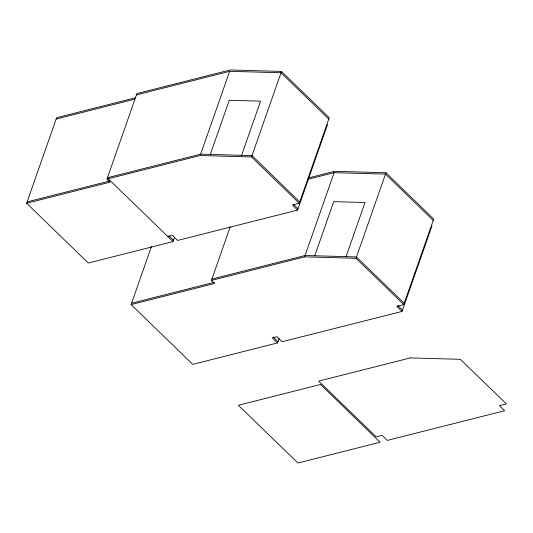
<?xml version="1.0" encoding="UTF-8"?>
<svg xmlns="http://www.w3.org/2000/svg" width="533" height="533" viewBox="0 0 533 533"><rect width="100%" height="100%" fill="white"/><g stroke="black" fill="none" stroke-linecap="round" stroke-linejoin="round"><path stroke-width="0.8" d="M174.591 237.118L173.025 241.596L88.285 263.036L26.65 203.246L56.605 117.706L135.249 97.812M26.65 203.246L110.104 182.133L106.973 179.095L136.928 93.548L230.116 69.976L281.497 71.415L329.234 117.726L299.279 203.266L292.344 205.018L297.567 210.089L327.522 124.549M108.732 177.416L108.259 178.768L173.025 241.596M279.059 338.455L277.486 342.939L192.746 364.379L131.111 304.59L151.565 246.186M107.446 177.736L200.635 154.164L229.643 71.329L281.018 72.768L328.761 119.079M210.302 154.43L229.263 100.291L260.564 101.17L241.602 155.31M299.279 203.266L251.536 156.955L281.497 71.415M131.111 304.59L214.572 283.469L211.434 280.431L230.243 226.718M211.434 280.431L304.623 256.853L334.104 172.665L385.486 174.104L433.222 220.415M314.763 255.773L333.725 201.634L365.025 202.507L346.064 256.653M385.959 172.752L433.695 219.063L403.741 304.603L356.004 258.292L385.959 172.752L334.577 171.313L308.067 178.022M277.486 342.939L272.263 337.869L276.887 336.703L282.11 341.766L402.029 311.425L431.99 225.885M136.455 94.907L229.643 71.329M56.132 119.059L134.776 99.165M106.973 179.095L200.161 155.516L251.536 156.955M27.123 201.894L109.778 180.98M307.594 179.374L334.104 172.665M167.802 236.532L172.425 235.359L177.649 240.43L297.567 210.089M211.907 279.079L305.096 255.5L356.477 256.939L404.214 303.25M131.591 303.237L214.239 282.323M403.741 304.603L396.805 306.362L402.029 311.425M200.635 154.164L252.016 155.603L299.753 201.914M304.623 256.853L356.004 258.292M293.397 204.232L298.04 208.736M397.865 305.569L402.502 310.073M168.854 235.739L173.498 240.243M273.316 337.083L277.959 341.586M410.377 357.91L318.701 381.108L376.158 436.84L382.061 435.348L387.284 440.418L504.638 410.723L499.414 405.66L506.35 403.901L460.385 359.315L410.377 357.91M320.553 384.473L238.378 405.26L297.927 463.024L380.096 442.237L320.553 384.473"/></g></svg>
